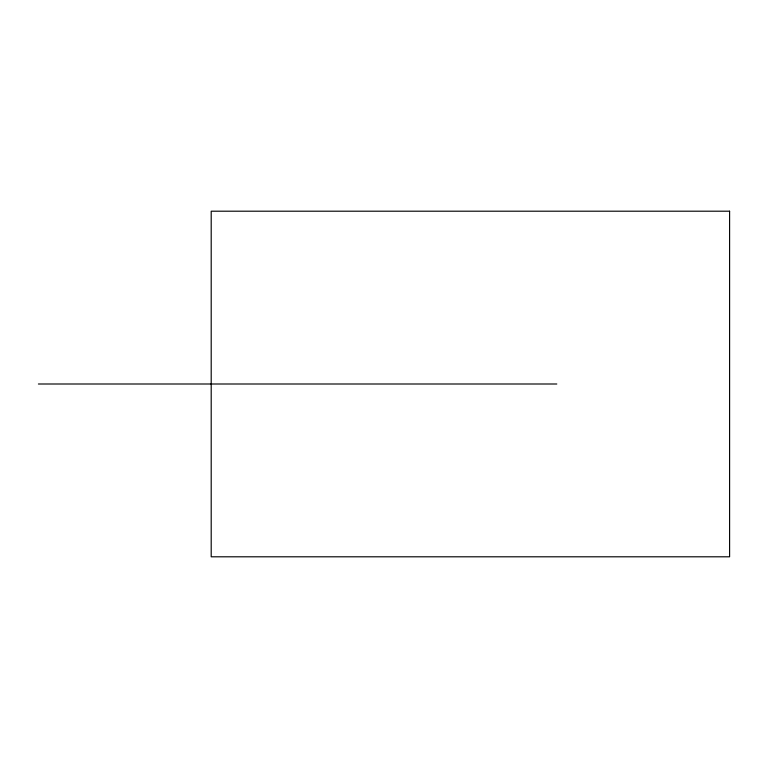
<?xml version="1.0" encoding="UTF-8"?>
<svg xmlns="http://www.w3.org/2000/svg" width="768" height="768" viewBox="0 0 768 768"><rect width="100%" height="100%" fill="white"/><g stroke="black" fill="none" stroke-linecap="round" stroke-linejoin="round"><path stroke-width="1.15" d="M38.4 384L556.8 384M729.6 211.2L211.2 211.2L211.2 556.8L729.6 556.8L729.6 211.2"/></g></svg>
